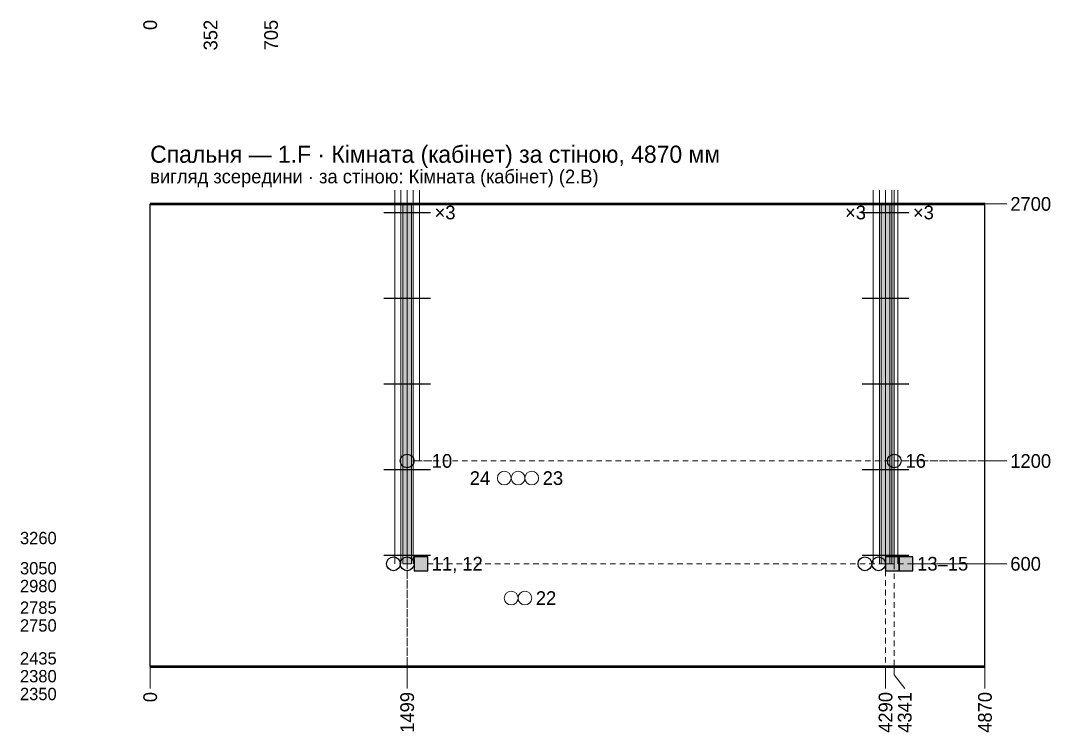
# Paper-space layout '07 Розгортки' of a CAD drawing. Header units: millimetres. Extents: x 0 to 841, y 0 to 594.
# Drawn here: x 227.8 to 378, y 269.6 to 373.4 of the extents above; entities that cross this region are included whole.
import ezdxf
from ezdxf.enums import TextEntityAlignment as Align

# ---------------------------------------------------------------- set-up
doc = ezdxf.new("R2010")
doc.units = ezdxf.units.MM
doc.layers.add('E-ELEV', color=7, linetype='Continuous')
doc.styles.add('PLEX_LIGHT', font='IBMPlexSans-Light.ttf')

psp = doc.layouts.new('07 Розгортки')

# ---------------------------------------------------------------- hatches: boundary and pattern name
at = {"layer": 'E-ELEV', "true_color": 0xe4ded3}
h = psp.add_hatch(color=7, dxfattribs=at)
h.dxf.hatch_style = 1
h.paths.add_polyline_path([(283.58, 294.19), (284.83, 294.19), (284.83, 346.69), (283.58, 346.69)])
h = psp.add_hatch(color=7, dxfattribs=at)
h.dxf.hatch_style = 1
h.paths.add_polyline_path([(283.58, 294.19), (284.83, 294.19), (284.83, 346.69), (283.58, 346.69)])
h = psp.add_hatch(color=7, dxfattribs=at)
h.dxf.hatch_style = 1
h.paths.add_polyline_path([(353.36, 294.19), (354.61, 294.19), (354.61, 346.69), (353.36, 346.69)])
h = psp.add_hatch(color=7, dxfattribs=at)
h.dxf.hatch_style = 1
h.paths.add_polyline_path([(354, 294.19), (355.25, 294.19), (355.25, 346.69), (354, 346.69)])
at = {"layer": 'E-ELEV', "true_color": 0xffffff}
h = psp.add_hatch(color=7, dxfattribs=at)
h.dxf.hatch_style = 1
h.paths.add_polyline_path([(285.21, 293.19), (287.21, 293.19), (287.21, 295.19), (285.21, 295.19)])
h = psp.add_hatch(color=7, dxfattribs=at)
h.dxf.hatch_style = 1
h.paths.add_polyline_path([(353.98, 293.19), (355.98, 293.19), (355.98, 295.19), (353.98, 295.19)])
h = psp.add_hatch(color=7, dxfattribs=at)
h.dxf.hatch_style = 1
h.paths.add_polyline_path([(355.98, 293.19), (357.98, 293.19), (357.98, 295.19), (355.98, 295.19)])

# ---------------------------------------------------------------- linework, layer by layer
at = {"layer": 'E-ELEV', "lineweight": 15, "true_color": 0xf28e2b}
for p, q in [((282.41, 294.19), (282.41, 348.69)), ((285.11, 294.19), (285.11, 348.69)), ((286.01, 309.19), (286.01, 348.69)), ((352.18, 294.19), (352.18, 348.69)), ((353.08, 294.19), (353.08, 348.69)), ((354.88, 294.19), (354.88, 348.69)), ((355.26, 309.19), (355.26, 348.69)), ((355.78, 294.19), (355.78, 348.69))]:
    psp.add_line(p, q, dxfattribs=at)
at = {"layer": 'E-ELEV', "lineweight": 15, "true_color": 0x4e79a7}
for p, q in [((283.31, 294.19), (283.31, 348.69)), ((284.21, 294.19), (284.21, 348.69)), ((353.98, 294.19), (353.98, 348.69))]:
    psp.add_line(p, q, dxfattribs=at)
at = {"layer": 'E-ELEV', "lineweight": 50, "true_color": 0x29251f}
for p, q in [((246.73, 346.69), (368.48, 346.69)), ((246.73, 279.19), (368.48, 279.19))]:
    psp.add_line(p, q, dxfattribs=at)
at = {"layer": 'E-ELEV', "lineweight": 25, "true_color": 0x29251f}
for p, q in [((246.73, 279.19), (246.73, 346.69)), ((368.48, 279.19), (368.48, 346.69))]:
    psp.add_line(p, q, dxfattribs=at)
at = {"layer": 'E-ELEV', "lineweight": 13, "true_color": 0x29251f}
for p, q in [((368.48, 346.69), (369.68, 346.69)), ((369.68, 346.69), (371.68, 346.69)), ((368.48, 309.19), (369.68, 309.19)), ((369.68, 309.19), (371.68, 309.19)), ((368.48, 294.19), (369.68, 294.19)), ((369.68, 294.19), (371.68, 294.19)), ((246.73, 279.19), (246.73, 277.99)), ((246.73, 277.99), (246.73, 275.99)), ((284.21, 279.19), (284.21, 277.99)), ((284.21, 277.99), (284.21, 275.99)), ((353.98, 279.19), (353.98, 277.99)), ((353.98, 277.99), (353.98, 275.99)), ((355.26, 279.19), (355.26, 277.99)), ((355.26, 277.99), (356.78, 275.99)), ((368.48, 279.19), (368.48, 277.99)), ((368.48, 277.99), (368.48, 275.99))]:
    psp.add_line(p, q, dxfattribs=at)
at = {"layer": 'E-ELEV', "lineweight": 25, "true_color": 0x29251f, "transparency": 33554559}
for p, q in [((280.81, 345.44), (287.61, 345.44)), ((350.58, 345.44), (357.38, 345.44)), ((352.12, 345.44), (357.12, 345.44)), ((280.81, 332.94), (287.61, 332.94)), ((350.58, 332.94), (357.38, 332.94)), ((352.12, 332.94), (357.12, 332.94)), ((280.81, 320.44), (287.61, 320.44)), ((350.58, 320.44), (357.38, 320.44)), ((352.12, 320.44), (357.12, 320.44)), ((280.81, 307.94), (287.61, 307.94)), ((350.58, 307.94), (357.38, 307.94)), ((352.12, 307.94), (357.12, 307.94)), ((280.81, 295.44), (287.61, 295.44)), ((350.58, 295.44), (357.38, 295.44)), ((352.12, 295.44), (357.12, 295.44))]:
    psp.add_line(p, q, dxfattribs=at)
at = {"layer": 'E-ELEV', "lineweight": 13, "true_color": 0x9a9288}
for p, q in [((284.21, 308.19), (284.21, 307.39)), ((285.21, 309.19), (286.01, 309.19)), ((286.4, 309.2), (285.6, 309.2)), ((286.61, 309.19), (287.41, 309.19)), ((287.8, 309.2), (287, 309.2)), ((288.01, 309.19), (288.81, 309.19)), ((289.41, 309.19), (290.21, 309.19)), ((290.81, 309.19), (291.61, 309.19)), ((292.21, 309.19), (293.01, 309.19)), ((293.61, 309.19), (294.41, 309.19)), ((295.01, 309.19), (295.81, 309.19)), ((296.41, 309.19), (297.21, 309.19)), ((297.81, 309.19), (298.61, 309.19)), ((299.21, 309.19), (300.01, 309.19)), ((300.61, 309.19), (301.41, 309.19)), ((302.01, 309.19), (302.81, 309.19)), ((303.41, 309.19), (304.21, 309.19)), ((304.81, 309.19), (305.61, 309.19)), ((306.21, 309.19), (307.01, 309.19)), ((307.61, 309.19), (308.41, 309.19)), ((309.01, 309.19), (309.81, 309.19)), ((310.41, 309.19), (311.21, 309.19)), ((311.81, 309.19), (312.61, 309.19)), ((313.21, 309.19), (314.01, 309.19)), ((314.61, 309.19), (315.41, 309.19)), ((316.01, 309.19), (316.81, 309.19)), ((317.41, 309.19), (318.21, 309.19)), ((318.81, 309.19), (319.61, 309.19)), ((320.21, 309.19), (321.01, 309.19)), ((321.61, 309.19), (322.41, 309.19)), ((323.01, 309.19), (323.81, 309.19)), ((324.41, 309.19), (325.21, 309.19)), ((325.81, 309.19), (326.61, 309.19)), ((327.21, 309.19), (328.01, 309.19)), ((328.61, 309.19), (329.41, 309.19)), ((330.01, 309.19), (330.81, 309.19)), ((331.41, 309.19), (332.21, 309.19)), ((332.81, 309.19), (333.61, 309.19)), ((334.21, 309.19), (335.01, 309.19)), ((335.61, 309.19), (336.41, 309.19)), ((337.01, 309.19), (337.81, 309.19)), ((338.41, 309.19), (339.21, 309.19)), ((339.81, 309.19), (340.61, 309.19)), ((341.21, 309.19), (342.01, 309.19)), ((342.61, 309.19), (343.41, 309.19)), ((344.01, 309.19), (344.81, 309.19)), ((345.41, 309.19), (346.21, 309.19)), ((346.81, 309.19), (347.61, 309.19)), ((348.21, 309.19), (349.01, 309.19)), ((349.61, 309.19), (350.41, 309.19)), ((351.01, 309.19), (351.81, 309.19)), ((352.41, 309.19), (353.21, 309.19)), ((353.81, 309.19), (354.61, 309.19)), ((355.21, 309.19), (356.01, 309.19)), ((355.26, 308.19), (355.26, 307.39)), ((356.26, 309.19), (357.06, 309.19)), ((356.61, 309.19), (357.41, 309.19)), ((357.66, 309.19), (358.46, 309.19)), ((358.01, 309.19), (358.81, 309.19)), ((359.06, 309.19), (359.86, 309.19)), ((359.41, 309.19), (360.21, 309.19)), ((360.46, 309.19), (361.26, 309.19)), ((360.81, 309.19), (361.61, 309.19)), ((361.86, 309.19), (362.66, 309.19)), ((362.21, 309.19), (363.01, 309.19)), ((363.26, 309.19), (364.06, 309.19)), ((363.61, 309.19), (364.41, 309.19)), ((364.66, 309.19), (365.46, 309.19)), ((365.01, 309.19), (365.81, 309.19)), ((366.06, 309.19), (366.86, 309.19)), ((366.41, 309.19), (367.21, 309.19)), ((367.46, 309.19), (368.26, 309.19)), ((367.81, 309.19), (368.48, 309.19)), ((284.21, 306.79), (284.21, 305.99)), ((355.26, 306.79), (355.26, 305.99)), ((284.21, 305.39), (284.21, 304.59)), ((355.26, 305.39), (355.26, 304.59)), ((284.21, 303.99), (284.21, 303.19)), ((355.26, 303.99), (355.26, 303.19)), ((284.21, 302.59), (284.21, 301.79)), ((355.26, 302.59), (355.26, 301.79)), ((284.21, 301.19), (284.21, 300.39)), ((355.26, 301.19), (355.26, 300.39)), ((284.21, 299.79), (284.21, 298.99)), ((355.26, 299.79), (355.26, 298.99)), ((284.21, 298.39), (284.21, 297.59)), ((355.26, 298.39), (355.26, 297.59)), ((284.21, 296.99), (284.21, 296.19)), ((355.26, 296.99), (355.26, 296.19)), ((284.21, 295.59), (284.21, 294.79)), ((355.26, 295.59), (355.26, 294.79)), ((284.21, 294.19), (284.21, 293.39)), ((284.21, 293.19), (284.21, 292.39)), ((284.21, 293.19), (284.21, 292.39)), ((287.21, 294.19), (288.01, 294.19)), ((287.21, 294.19), (288.01, 294.19)), ((288.61, 294.19), (289.41, 294.19)), ((288.61, 294.19), (289.41, 294.19)), ((290.01, 294.19), (290.81, 294.19)), ((290.01, 294.19), (290.81, 294.19)), ((291.41, 294.19), (292.21, 294.19)), ((291.41, 294.19), (292.21, 294.19)), ((292.81, 294.19), (293.61, 294.19)), ((292.81, 294.19), (293.61, 294.19)), ((294.21, 294.19), (295.01, 294.19)), ((294.21, 294.19), (295.01, 294.19)), ((295.61, 294.19), (296.41, 294.19)), ((295.61, 294.19), (296.41, 294.19)), ((297.01, 294.19), (297.81, 294.19)), ((297.01, 294.19), (297.81, 294.19)), ((298.41, 294.19), (299.21, 294.19)), ((298.41, 294.19), (299.21, 294.19)), ((299.81, 294.19), (300.61, 294.19)), ((299.81, 294.19), (300.61, 294.19)), ((301.21, 294.19), (302.01, 294.19)), ((301.21, 294.19), (302.01, 294.19)), ((302.61, 294.19), (303.41, 294.19)), ((302.61, 294.19), (303.41, 294.19)), ((304.01, 294.19), (304.81, 294.19)), ((304.01, 294.19), (304.81, 294.19)), ((305.41, 294.19), (306.21, 294.19)), ((305.41, 294.19), (306.21, 294.19)), ((306.81, 294.19), (307.61, 294.19)), ((306.81, 294.19), (307.61, 294.19)), ((308.21, 294.19), (309.01, 294.19)), ((308.21, 294.19), (309.01, 294.19)), ((309.61, 294.19), (310.41, 294.19)), ((309.61, 294.19), (310.41, 294.19)), ((311.01, 294.19), (311.81, 294.19)), ((311.01, 294.19), (311.81, 294.19)), ((312.41, 294.19), (313.21, 294.19)), ((312.41, 294.19), (313.21, 294.19)), ((313.81, 294.19), (314.61, 294.19)), ((313.81, 294.19), (314.61, 294.19)), ((315.21, 294.19), (316.01, 294.19)), ((315.21, 294.19), (316.01, 294.19)), ((316.61, 294.19), (317.41, 294.19)), ((316.61, 294.19), (317.41, 294.19)), ((318.01, 294.19), (318.81, 294.19)), ((318.01, 294.19), (318.81, 294.19)), ((319.41, 294.19), (320.21, 294.19)), ((319.41, 294.19), (320.21, 294.19)), ((320.81, 294.19), (321.61, 294.19)), ((320.81, 294.19), (321.61, 294.19)), ((322.21, 294.19), (323.01, 294.19)), ((322.21, 294.19), (323.01, 294.19)), ((323.61, 294.19), (324.41, 294.19)), ((323.61, 294.19), (324.41, 294.19)), ((325.01, 294.19), (325.81, 294.19)), ((325.01, 294.19), (325.81, 294.19)), ((326.41, 294.19), (327.21, 294.19)), ((326.41, 294.19), (327.21, 294.19)), ((327.81, 294.19), (328.61, 294.19)), ((327.81, 294.19), (328.61, 294.19)), ((329.21, 294.19), (330.01, 294.19)), ((329.21, 294.19), (330.01, 294.19)), ((330.61, 294.19), (331.41, 294.19)), ((330.61, 294.19), (331.41, 294.19)), ((332.01, 294.19), (332.81, 294.19)), ((332.01, 294.19), (332.81, 294.19)), ((333.41, 294.19), (334.21, 294.19)), ((333.41, 294.19), (334.21, 294.19)), ((334.81, 294.19), (335.61, 294.19)), ((334.81, 294.19), (335.61, 294.19)), ((336.21, 294.19), (337.01, 294.19)), ((336.21, 294.19), (337.01, 294.19)), ((337.61, 294.19), (338.41, 294.19)), ((337.61, 294.19), (338.41, 294.19)), ((339.01, 294.19), (339.81, 294.19)), ((339.01, 294.19), (339.81, 294.19)), ((340.41, 294.19), (341.21, 294.19)), ((340.41, 294.19), (341.21, 294.19)), ((341.81, 294.19), (342.61, 294.19)), ((341.81, 294.19), (342.61, 294.19)), ((343.21, 294.19), (344.01, 294.19)), ((343.21, 294.19), (344.01, 294.19)), ((344.61, 294.19), (345.41, 294.19)), ((344.61, 294.19), (345.41, 294.19)), ((346.01, 294.19), (346.81, 294.19)), ((346.01, 294.19), (346.81, 294.19)), ((347.41, 294.19), (348.21, 294.19)), ((347.41, 294.19), (348.21, 294.19)), ((348.81, 294.19), (349.61, 294.19)), ((348.81, 294.19), (349.61, 294.19)), ((350.21, 294.19), (351.01, 294.19)), ((350.21, 294.19), (351.01, 294.19)), ((351.61, 294.19), (352.41, 294.19)), ((351.61, 294.19), (352.41, 294.19)), ((353.01, 294.19), (353.81, 294.19)), ((353.01, 294.19), (353.81, 294.19)), ((353.98, 293.19), (353.98, 292.39)), ((353.98, 293.19), (353.98, 292.39)), ((353.98, 293.19), (353.98, 292.39)), ((354.41, 294.19), (355.21, 294.19)), ((354.41, 294.19), (355.21, 294.19)), ((355.26, 294.19), (355.26, 293.39)), ((355.81, 294.19), (356.61, 294.19)), ((355.81, 294.19), (356.61, 294.19)), ((357.21, 294.19), (358.01, 294.19)), ((357.21, 294.19), (358.01, 294.19)), ((357.98, 294.19), (358.78, 294.19)), ((357.98, 294.19), (358.78, 294.19)), ((357.98, 294.19), (358.78, 294.19)), ((358.61, 294.19), (359.41, 294.19)), ((358.61, 294.19), (359.41, 294.19)), ((359.38, 294.19), (360.18, 294.19)), ((359.38, 294.19), (360.18, 294.19)), ((359.38, 294.19), (360.18, 294.19)), ((360.01, 294.19), (360.81, 294.19)), ((360.01, 294.19), (360.81, 294.19)), ((360.78, 294.19), (361.58, 294.19)), ((360.78, 294.19), (361.58, 294.19)), ((360.78, 294.19), (361.58, 294.19)), ((361.41, 294.19), (362.21, 294.19)), ((361.41, 294.19), (362.21, 294.19)), ((362.18, 294.19), (362.98, 294.19)), ((362.18, 294.19), (362.98, 294.19)), ((362.18, 294.19), (362.98, 294.19)), ((362.81, 294.19), (363.61, 294.19)), ((362.81, 294.19), (363.61, 294.19)), ((363.58, 294.19), (364.38, 294.19)), ((363.58, 294.19), (364.38, 294.19)), ((363.58, 294.19), (364.38, 294.19)), ((364.21, 294.19), (365.01, 294.19)), ((364.21, 294.19), (365.01, 294.19)), ((364.98, 294.19), (365.78, 294.19)), ((364.98, 294.19), (365.78, 294.19)), ((364.98, 294.19), (365.78, 294.19)), ((365.61, 294.19), (366.41, 294.19)), ((365.61, 294.19), (366.41, 294.19)), ((366.38, 294.19), (367.18, 294.19)), ((366.38, 294.19), (367.18, 294.19)), ((366.38, 294.19), (367.18, 294.19)), ((367.01, 294.19), (367.81, 294.19)), ((367.01, 294.19), (367.81, 294.19)), ((367.78, 294.19), (368.48, 294.19)), ((367.78, 294.19), (368.48, 294.19)), ((367.78, 294.19), (368.48, 294.19)), ((368.41, 294.19), (368.48, 294.19)), ((368.41, 294.19), (368.48, 294.19)), ((284.21, 292.79), (284.21, 291.99)), ((284.21, 291.79), (284.21, 290.99)), ((284.21, 291.79), (284.21, 290.99)), ((284.21, 291.39), (284.21, 290.59)), ((353.98, 291.79), (353.98, 290.99)), ((353.98, 291.79), (353.98, 290.99)), ((353.98, 291.79), (353.98, 290.99)), ((355.26, 292.79), (355.26, 291.99)), ((355.26, 291.39), (355.26, 290.59)), ((284.21, 290.39), (284.21, 289.59)), ((284.21, 290.39), (284.21, 289.59)), ((284.21, 289.99), (284.21, 289.19)), ((353.98, 290.39), (353.98, 289.59)), ((353.98, 290.39), (353.98, 289.59)), ((353.98, 290.39), (353.98, 289.59)), ((355.26, 289.99), (355.26, 289.19)), ((284.21, 288.99), (284.21, 288.19)), ((284.21, 288.99), (284.21, 288.19)), ((284.21, 288.59), (284.21, 287.79)), ((353.98, 288.99), (353.98, 288.19)), ((353.98, 288.99), (353.98, 288.19)), ((353.98, 288.99), (353.98, 288.19)), ((355.26, 288.59), (355.26, 287.79)), ((284.21, 287.59), (284.21, 286.79)), ((284.21, 287.59), (284.21, 286.79)), ((284.21, 287.19), (284.21, 286.39)), ((353.98, 287.59), (353.98, 286.79)), ((353.98, 287.59), (353.98, 286.79)), ((353.98, 287.59), (353.98, 286.79)), ((355.26, 287.19), (355.26, 286.39)), ((284.21, 286.19), (284.21, 285.39)), ((284.21, 286.19), (284.21, 285.39)), ((284.21, 285.79), (284.21, 284.99)), ((353.98, 286.19), (353.98, 285.39)), ((353.98, 286.19), (353.98, 285.39)), ((353.98, 286.19), (353.98, 285.39)), ((355.26, 285.79), (355.26, 284.99)), ((284.21, 284.79), (284.21, 283.99)), ((284.21, 284.79), (284.21, 283.99)), ((284.21, 284.39), (284.21, 283.59)), ((353.98, 284.79), (353.98, 283.99)), ((353.98, 284.79), (353.98, 283.99)), ((353.98, 284.79), (353.98, 283.99)), ((355.26, 284.39), (355.26, 283.59)), ((284.21, 283.39), (284.21, 282.59)), ((284.21, 283.39), (284.21, 282.59)), ((284.21, 282.99), (284.21, 282.19)), ((353.98, 283.39), (353.98, 282.59)), ((353.98, 283.39), (353.98, 282.59)), ((353.98, 283.39), (353.98, 282.59)), ((355.26, 282.99), (355.26, 282.19)), ((284.21, 281.99), (284.21, 281.19)), ((284.21, 281.99), (284.21, 281.19)), ((284.21, 281.59), (284.21, 280.79)), ((353.98, 281.99), (353.98, 281.19)), ((353.98, 281.99), (353.98, 281.19)), ((353.98, 281.99), (353.98, 281.19)), ((355.26, 281.59), (355.26, 280.79)), ((284.21, 280.59), (284.21, 279.79)), ((284.21, 280.59), (284.21, 279.79)), ((284.21, 280.19), (284.21, 279.39)), ((353.98, 280.59), (353.98, 279.79)), ((353.98, 280.59), (353.98, 279.79)), ((353.98, 280.59), (353.98, 279.79)), ((355.26, 280.19), (355.26, 279.39))]:
    psp.add_line(p, q, dxfattribs=at)
for points in [[(283.58, 294.19), (284.83, 294.19), (284.83, 346.69), (283.58, 346.69)], [(283.58, 294.19), (284.83, 294.19), (284.83, 346.69), (283.58, 346.69)], [(353.36, 294.19), (354.61, 294.19), (354.61, 346.69), (353.36, 346.69)], [(354, 294.19), (355.25, 294.19), (355.25, 346.69), (354, 346.69)]]:
    psp.add_lwpolyline(points, close=True, dxfattribs=at)
at = {"layer": 'E-ELEV', "lineweight": 25, "true_color": 0x29251f}
for points in [[(285.21, 293.19), (287.21, 293.19), (287.21, 295.19), (285.21, 295.19)], [(353.98, 293.19), (355.98, 293.19), (355.98, 295.19), (353.98, 295.19)], [(355.98, 293.19), (357.98, 293.19), (357.98, 295.19), (355.98, 295.19)]]:
    psp.add_lwpolyline(points, close=True, dxfattribs=at)
for centre in [(284.21, 309.19), (355.26, 309.19), (282.21, 294.19), (284.21, 294.19), (350.98, 294.19), (352.98, 294.19)]:
    psp.add_circle(centre, 1, dxfattribs=at)
at = {"layer": 'E-ELEV', "lineweight": 13, "true_color": 0xb0a99d}
for centre in [(298.38, 306.69), (300.38, 306.69), (302.38, 306.69), (299.38, 289.19), (301.38, 289.19)]:
    psp.add_circle(centre, 1, dxfattribs=at)

# ---------------------------------------------------------------- texts
at = {"layer": 'E-ELEV', "true_color": 0x29251f, "style": 'PLEX_LIGHT'}
for s, p in [('0', (246.73, 373.54)), ('352', (255.53, 373.54)), ('705', (264.36, 373.54)), ('0', (246.73, 275.49)), ('1499', (284.21, 275.49)), ('4290', (353.98, 275.49)), ('4341', (356.78, 275.49)), ('4870', (368.48, 275.49))]:
    psp.add_text(s, height=2, rotation=90, dxfattribs=at).set_placement(p, align=Align.MIDDLE_RIGHT)
for s, height, p in [('Спальня — 1.F · Кімната (кабінет) за стіною, 4870 мм', 2.5, (246.73, 353.94)), ('вигляд зсередини · за стіною: Кімната (кабінет) (2.B)', 2, (246.73, 350.69)), ('2700', 2, (372.18, 346.69)), ('×3', 2, (288.21, 345.44)), ('×3', 2, (348.08, 345.44)), ('×3', 2, (357.98, 345.44)), ('10', 2, (287.8, 309.2)), ('16', 2, (356.9, 309.2)), ('1200', 2, (372.18, 309.19)), ('3260', 1.8, (227.74, 297.95)), ('3050', 1.8, (227.74, 293.55)), ('11, 12', 2, (287.8, 294.2)), ('13–15', 2, (358.6, 294.2)), ('600', 2, (372.18, 294.19)), ('2980', 1.8, (227.74, 290.95)), ('2785', 1.8, (227.74, 287.8)), ('2750', 1.8, (227.74, 285.2)), ('2435', 1.8, (227.74, 280.4)), ('2380', 1.8, (227.74, 277.8)), ('2350', 1.8, (227.74, 275.2))]:
    psp.add_text(s, height=height, dxfattribs=at).set_placement(p, align=Align.MIDDLE_LEFT)
at = {"layer": 'E-ELEV', "true_color": 0xb0a99d, "style": 'PLEX_LIGHT'}
for s, p in [('24', (293.34, 306.69)), ('23', (303.98, 306.69)), ('22', (302.98, 289.19))]:
    psp.add_text(s, height=2, dxfattribs=at).set_placement(p, align=Align.MIDDLE_LEFT)

doc.saveas('drawing.dxf')
